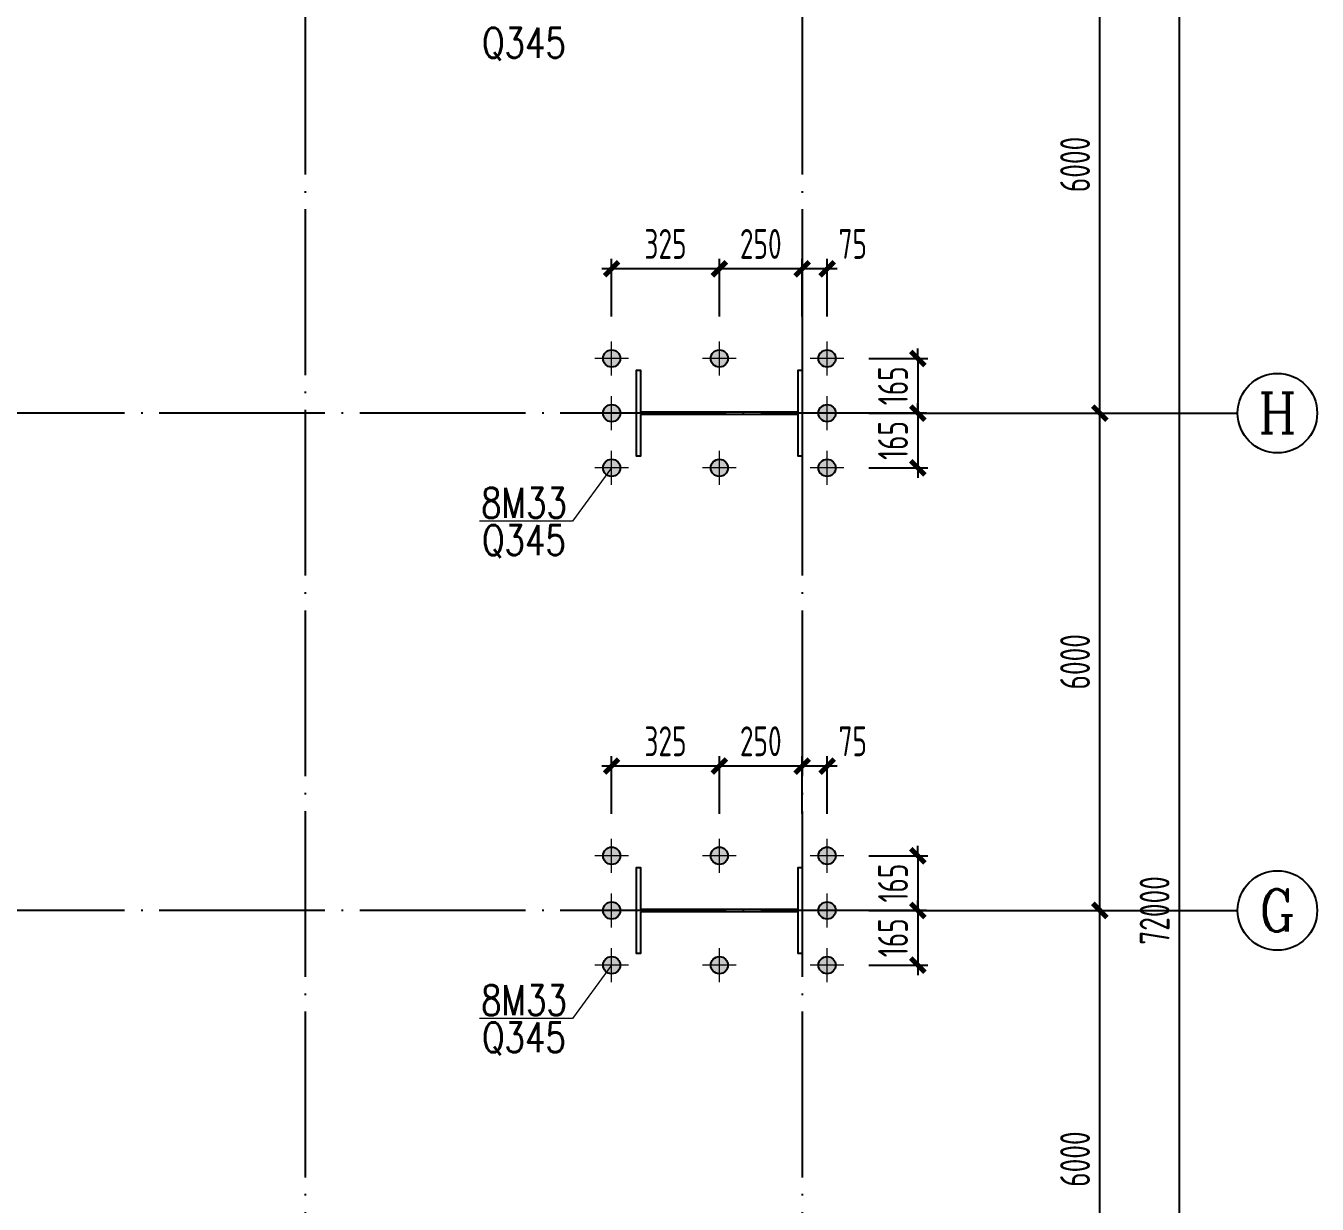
# Model space of a CAD drawing. Extents: x -1389621 to 57380, y -92505 to 283644.
# Drawn here: x -346033 to -330448, y 109523 to 123739 of the extents above; entities that cross this region are included whole.
import ezdxf
from ezdxf.enums import TextEntityAlignment as Align

# ---------------------------------------------------------------- set-up
doc = ezdxf.new("R2010")
doc.units = 0
doc.header["$LTSCALE"] = 100
doc.header["$MEASUREMENT"] = 0
doc.linetypes.add('CENTERX2', pattern=[101.6, 63.5, -12.7, 12.7, -12.7])
doc.linetypes.add('DOTE', pattern=[2.42, 2, -0.2, 0.02, -0.2])
doc.layers.get('0').update_dxf_attribs({"linetype": 'CONTINUOUS'})
doc.layers.get('Defpoints').update_dxf_attribs({"linetype": 'CONTINUOUS'})
for name, color, linetype in [('11000', 4, 'CONTINUOUS'), ('AXIS', 3, 'CONTINUOUS'), ('AXIS_TEXT', 7, 'CONTINUOUS'), ('DIM', 3, 'CONTINUOUS'), ('DOTE', 1, 'DOTE'), ('PUB_DIM', 3, 'CONTINUOUS'), ('柱子', 3, 'CONTINUOUS')]:
    doc.layers.add(name, color=color, linetype=linetype)
doc.layers.add('PUB_TEXT', color=7, linetype='CONTINUOUS', lineweight=15)
doc.layers.add('轴线', color=1, linetype='CENTERX2', lineweight=13)
doc.styles.add('_TCH_AXIS', font='COMPLEX', dxfattribs={"bigfont": 'GBCBIG'})
doc.styles.add('COMPLEX', font='COMPLEX')
doc.styles.add('hztxt', font='txt', dxfattribs={"width": 0.7, "height": 10, "bigfont": 'hztxt.shx'})
doc.styles.add('TSSD_Dimension', font='tssdeng.shx', dxfattribs={"width": 0.7, "bigfont": 'hztxt.shx'})
doc.dimstyles.new('TSSD_100_100', dxfattribs={"dimtxt": 300, "dimasz": 100, "dimexe": 100, "dimexo": 250, "dimgap": 100, "dimtad": 1, "dimdec": 0, "dimzin": 0, "dimdsep": 46, "dimtxsty": 'TSSD_Dimension', "dimblk": 'ARCHTICK', "dimblk1": 'ARCHTICK', "dimblk2": 'ARCHTICK', "dimcen": 0, "dimdle": 100, "dimclrt": 7, "dimadec": 0, "dimazin": 0, "dimtfac": 1, "dimtdec": 0, "dimtix": 1, "dimtmove": 2, "dimatfit": 3, "dimfxl": 0, "dimtolj": 1, "dimtzin": 0, "dimarcsym": 0})

# ---------------------------------------------------------------- blocks, each defined once
blk = doc.blocks.new('_ArchTick')
at = {"color": 0, "linetype": 'ByBlock'}
blk.add_lwpolyline([(-0.71, -0.71, 0.5, 0.5, 0), (0.71, 0.71, 0.5, 0.5, 0)], format="xyseb", dxfattribs=at)
blk = doc.blocks.new('*D456')
at = {"layer": 'Defpoints', "color": 0, "ltscale": 100}
for p in [(-335163, 113067), (-333070, 113067), (-335163, 107067)]:
    blk.add_point(p, dxfattribs=at)
at = {"layer": 'DIM', "color": 0, "lineweight": -2, "ltscale": 100}
for p, q in [((-333070, 106947), (-333070, 113187)), ((-334863, 113067), (-332950, 113067)), ((-334863, 107067), (-332950, 107067))]:
    blk.add_line(p, q, dxfattribs=at)
at = {"layer": 'DIM', "color": 0, "lineweight": -2, "ltscale": 100, "xscale": 120, "yscale": 120, "zscale": 120}
for p, rotation in [((-333070, 113067), 90), ((-333070, 107067), 270)]:
    blk.add_blockref('_ArchTick', p, dxfattribs=dict(at, rotation=rotation))
at = {"layer": 'DIM', "color": 7, "ltscale": 100, "insert": (-333370, 110067), "char_height": 360, "attachment_point": 5, "rotation": 90, "style": 'TSSD_Dimension'}
blk.add_mtext('\\A1;6000', dxfattribs=at)
blk = doc.blocks.new('*D457')
at = {"layer": 'Defpoints', "color": 0, "ltscale": 100}
for p in [(-335163, 119067), (-333070, 119067), (-335163, 113067)]:
    blk.add_point(p, dxfattribs=at)
at = {"layer": 'DIM', "color": 0, "lineweight": -2, "ltscale": 100}
for p, q in [((-333070, 112947), (-333070, 119187)), ((-334863, 119067), (-332950, 119067)), ((-334863, 113067), (-332950, 113067))]:
    blk.add_line(p, q, dxfattribs=at)
at = {"layer": 'DIM', "color": 0, "lineweight": -2, "ltscale": 100, "xscale": 120, "yscale": 120, "zscale": 120}
for p, rotation in [((-333070, 119067), 90), ((-333070, 113067), 270)]:
    blk.add_blockref('_ArchTick', p, dxfattribs=dict(at, rotation=rotation))
at = {"layer": 'DIM', "color": 7, "ltscale": 100, "insert": (-333370, 116067), "char_height": 360, "attachment_point": 5, "rotation": 90, "style": 'TSSD_Dimension'}
blk.add_mtext('\\A1;6000', dxfattribs=at)
blk = doc.blocks.new('*D458')
at = {"layer": 'Defpoints', "color": 0, "ltscale": 100}
for p in [(-335163, 125067), (-333070, 125067), (-335163, 119067)]:
    blk.add_point(p, dxfattribs=at)
at = {"layer": 'DIM', "color": 0, "lineweight": -2, "ltscale": 100}
for p, q in [((-333070, 118947), (-333070, 125187)), ((-334863, 125067), (-332950, 125067)), ((-334863, 119067), (-332950, 119067))]:
    blk.add_line(p, q, dxfattribs=at)
at = {"layer": 'DIM', "color": 0, "lineweight": -2, "ltscale": 100, "xscale": 120, "yscale": 120, "zscale": 120}
for p, rotation in [((-333070, 125067), 90), ((-333070, 119067), 270)]:
    blk.add_blockref('_ArchTick', p, dxfattribs=dict(at, rotation=rotation))
at = {"layer": 'DIM', "color": 7, "ltscale": 100, "insert": (-333370, 122067), "char_height": 360, "attachment_point": 5, "rotation": 90, "style": 'TSSD_Dimension'}
blk.add_mtext('\\A1;6000', dxfattribs=at)
blk = doc.blocks.new('*D463')
at = {"layer": 'Defpoints', "color": 0, "ltscale": 100}
for p in [(-335403, 149067), (-332110, 149067), (-335403, 77067)]:
    blk.add_point(p, dxfattribs=at)
at = {"layer": 'DIM', "color": 0, "lineweight": -2, "ltscale": 100}
for p, q in [((-332110, 76947), (-332110, 149187)), ((-335103, 149067), (-331990, 149067)), ((-335103, 77067), (-331990, 77067))]:
    blk.add_line(p, q, dxfattribs=at)
at = {"layer": 'DIM', "color": 0, "lineweight": -2, "ltscale": 100, "xscale": 120, "yscale": 120, "zscale": 120}
for p, rotation in [((-332110, 149067), 90), ((-332110, 77067), 270)]:
    blk.add_blockref('_ArchTick', p, dxfattribs=dict(at, rotation=rotation))
at = {"layer": 'DIM', "color": 7, "ltscale": 100, "insert": (-332410, 113067), "char_height": 360, "attachment_point": 5, "rotation": 90, "style": 'TSSD_Dimension'}
blk.add_mtext('\\A1;72000', dxfattribs=at)
blk = doc.blocks.new('_AXISO')
blk.add_circle((0, 0), 0.5)
at = {"layer": 'AXIS_TEXT', "style": 'COMPLEX', "width": 1.041667}
blk.add_attdef('A', text='', height=0.56, dxfattribs=at).set_placement((-0.25, -0.28), (0.25, -0.28), align=Align.FIT)
blk = doc.blocks.new('*D571')
at = {"layer": 'Defpoints', "color": 0, "ltscale": 100}
for p in [(-336159, 113727), (-336159, 113067), (-335267, 113067)]:
    blk.add_point(p, dxfattribs=at)
at = {"layer": 'DIM', "color": 0, "lineweight": -2, "ltscale": 100}
for p, q in [((-335267, 113727), (-335267, 113847)), ((-335859, 113727), (-335147, 113727)), ((-335267, 113727), (-335267, 113067)), ((-335859, 113067), (-335147, 113067)), ((-335267, 113067), (-335267, 112947))]:
    blk.add_line(p, q, dxfattribs=at)
at = {"layer": 'DIM', "color": 0, "lineweight": -2, "ltscale": 100, "xscale": 120, "yscale": 120, "zscale": 120}
for p, rotation in [((-335267, 113727), 270), ((-335267, 113067), 90)]:
    blk.add_blockref('_ArchTick', p, dxfattribs=dict(at, rotation=rotation))
at = {"layer": 'DIM', "color": 7, "ltscale": 100, "insert": (-335567, 113397), "char_height": 360, "attachment_point": 5, "rotation": 90, "style": 'TSSD_Dimension'}
blk.add_mtext('\\A1;165', dxfattribs=at)
blk = doc.blocks.new('*D572')
at = {"layer": 'Defpoints', "color": 0, "ltscale": 100}
for p in [(-336663, 114808), (-336663, 113931), (-336363, 113931)]:
    blk.add_point(p, dxfattribs=at)
at = {"layer": 'DIM', "color": 0, "lineweight": -2, "ltscale": 100}
for p, q in [((-336663, 114231), (-336663, 114928)), ((-336363, 114231), (-336363, 114928)), ((-336243, 114808), (-336783, 114808))]:
    blk.add_line(p, q, dxfattribs=at)
at = {"layer": 'DIM', "color": 0, "lineweight": -2, "ltscale": 100, "xscale": 120, "yscale": 120, "zscale": 120, "rotation": 180}
blk.add_blockref('_ArchTick', (-336663, 114808), dxfattribs=at)
at = {"layer": 'DIM', "color": 0, "lineweight": -2, "ltscale": 100, "xscale": 120, "yscale": 120, "zscale": 120}
blk.add_blockref('_ArchTick', (-336363, 114808), dxfattribs=at)
at = {"layer": 'DIM', "color": 7, "ltscale": 100, "insert": (-336053, 115108), "char_height": 360, "attachment_point": 5, "style": 'TSSD_Dimension'}
blk.add_mtext('\\A1;75', dxfattribs=at)
blk = doc.blocks.new('*D573')
at = {"layer": 'Defpoints', "color": 0, "ltscale": 100}
for p in [(-337663, 114808), (-337663, 113931), (-336663, 113931)]:
    blk.add_point(p, dxfattribs=at)
at = {"layer": 'DIM', "color": 0, "lineweight": -2, "ltscale": 100}
for p, q in [((-337663, 114231), (-337663, 114928)), ((-336663, 114231), (-336663, 114928)), ((-336543, 114808), (-337783, 114808))]:
    blk.add_line(p, q, dxfattribs=at)
at = {"layer": 'DIM', "color": 0, "lineweight": -2, "ltscale": 100, "xscale": 120, "yscale": 120, "zscale": 120, "rotation": 180}
blk.add_blockref('_ArchTick', (-337663, 114808), dxfattribs=at)
at = {"layer": 'DIM', "color": 0, "lineweight": -2, "ltscale": 100, "xscale": 120, "yscale": 120, "zscale": 120}
blk.add_blockref('_ArchTick', (-336663, 114808), dxfattribs=at)
at = {"layer": 'DIM', "color": 7, "ltscale": 100, "insert": (-337163, 115108), "char_height": 360, "attachment_point": 5, "style": 'TSSD_Dimension'}
blk.add_mtext('\\A1;250', dxfattribs=at)
blk = doc.blocks.new('*D574')
at = {"layer": 'Defpoints', "color": 0, "ltscale": 100}
for p in [(-338963, 114808), (-338963, 113931), (-337663, 113931)]:
    blk.add_point(p, dxfattribs=at)
at = {"layer": 'DIM', "color": 0, "lineweight": -2, "ltscale": 100}
for p, q in [((-338963, 114231), (-338963, 114928)), ((-337663, 114231), (-337663, 114928)), ((-337543, 114808), (-339083, 114808))]:
    blk.add_line(p, q, dxfattribs=at)
at = {"layer": 'DIM', "color": 0, "lineweight": -2, "ltscale": 100, "xscale": 120, "yscale": 120, "zscale": 120, "rotation": 180}
blk.add_blockref('_ArchTick', (-338963, 114808), dxfattribs=at)
at = {"layer": 'DIM', "color": 0, "lineweight": -2, "ltscale": 100, "xscale": 120, "yscale": 120, "zscale": 120}
blk.add_blockref('_ArchTick', (-337663, 114808), dxfattribs=at)
at = {"layer": 'DIM', "color": 7, "ltscale": 100, "insert": (-338313, 115108), "char_height": 360, "attachment_point": 5, "style": 'TSSD_Dimension'}
blk.add_mtext('\\A1;325', dxfattribs=at)
blk = doc.blocks.new('*D575')
at = {"layer": 'Defpoints', "color": 0, "ltscale": 100}
for p in [(-336159, 113067), (-336159, 112407), (-335267, 112407)]:
    blk.add_point(p, dxfattribs=at)
at = {"layer": 'DIM', "color": 0, "lineweight": -2, "ltscale": 100}
for p, q in [((-335267, 113067), (-335267, 113187)), ((-335859, 113067), (-335147, 113067)), ((-335267, 113067), (-335267, 112407)), ((-335859, 112407), (-335147, 112407)), ((-335267, 112407), (-335267, 112287))]:
    blk.add_line(p, q, dxfattribs=at)
at = {"layer": 'DIM', "color": 0, "lineweight": -2, "ltscale": 100, "xscale": 120, "yscale": 120, "zscale": 120}
for p, rotation in [((-335267, 113067), 270), ((-335267, 112407), 90)]:
    blk.add_blockref('_ArchTick', p, dxfattribs=dict(at, rotation=rotation))
at = {"layer": 'DIM', "color": 7, "ltscale": 100, "insert": (-335567, 112737), "char_height": 360, "attachment_point": 5, "rotation": 90, "style": 'TSSD_Dimension'}
blk.add_mtext('\\A1;165', dxfattribs=at)
blk = doc.blocks.new('*D585')
at = {"layer": 'Defpoints', "color": 0, "ltscale": 100}
for p in [(-336159, 119727), (-336159, 119067), (-335267, 119067)]:
    blk.add_point(p, dxfattribs=at)
at = {"layer": 'DIM', "color": 0, "lineweight": -2, "ltscale": 100}
for p, q in [((-335859, 119727), (-335147, 119727)), ((-335267, 119727), (-335267, 119847)), ((-335267, 119727), (-335267, 119067)), ((-335859, 119067), (-335147, 119067)), ((-335267, 119067), (-335267, 118947))]:
    blk.add_line(p, q, dxfattribs=at)
at = {"layer": 'DIM', "color": 0, "lineweight": -2, "ltscale": 100, "xscale": 120, "yscale": 120, "zscale": 120}
for p, rotation in [((-335267, 119727), 270), ((-335267, 119067), 90)]:
    blk.add_blockref('_ArchTick', p, dxfattribs=dict(at, rotation=rotation))
at = {"layer": 'DIM', "color": 7, "ltscale": 100, "insert": (-335567, 119397), "char_height": 360, "attachment_point": 5, "rotation": 90, "style": 'TSSD_Dimension'}
blk.add_mtext('\\A1;165', dxfattribs=at)
blk = doc.blocks.new('*D586')
at = {"layer": 'Defpoints', "color": 0, "ltscale": 100}
for p in [(-336663, 120808), (-336663, 119931), (-336363, 119931)]:
    blk.add_point(p, dxfattribs=at)
at = {"layer": 'DIM', "color": 0, "lineweight": -2, "ltscale": 100}
for p, q in [((-336243, 120808), (-336783, 120808)), ((-336663, 120231), (-336663, 120928)), ((-336363, 120231), (-336363, 120928))]:
    blk.add_line(p, q, dxfattribs=at)
at = {"layer": 'DIM', "color": 0, "lineweight": -2, "ltscale": 100, "xscale": 120, "yscale": 120, "zscale": 120, "rotation": 180}
blk.add_blockref('_ArchTick', (-336663, 120808), dxfattribs=at)
at = {"layer": 'DIM', "color": 0, "lineweight": -2, "ltscale": 100, "xscale": 120, "yscale": 120, "zscale": 120}
blk.add_blockref('_ArchTick', (-336363, 120808), dxfattribs=at)
at = {"layer": 'DIM', "color": 7, "ltscale": 100, "insert": (-336053, 121108), "char_height": 360, "attachment_point": 5, "style": 'TSSD_Dimension'}
blk.add_mtext('\\A1;75', dxfattribs=at)
blk = doc.blocks.new('*D587')
at = {"layer": 'Defpoints', "color": 0, "ltscale": 100}
for p in [(-337663, 120808), (-337663, 119931), (-336663, 119931)]:
    blk.add_point(p, dxfattribs=at)
at = {"layer": 'DIM', "color": 0, "lineweight": -2, "ltscale": 100}
for p, q in [((-336543, 120808), (-337783, 120808)), ((-337663, 120231), (-337663, 120928)), ((-336663, 120231), (-336663, 120928))]:
    blk.add_line(p, q, dxfattribs=at)
at = {"layer": 'DIM', "color": 0, "lineweight": -2, "ltscale": 100, "xscale": 120, "yscale": 120, "zscale": 120, "rotation": 180}
blk.add_blockref('_ArchTick', (-337663, 120808), dxfattribs=at)
at = {"layer": 'DIM', "color": 0, "lineweight": -2, "ltscale": 100, "xscale": 120, "yscale": 120, "zscale": 120}
blk.add_blockref('_ArchTick', (-336663, 120808), dxfattribs=at)
at = {"layer": 'DIM', "color": 7, "ltscale": 100, "insert": (-337163, 121108), "char_height": 360, "attachment_point": 5, "style": 'TSSD_Dimension'}
blk.add_mtext('\\A1;250', dxfattribs=at)
blk = doc.blocks.new('*D588')
at = {"layer": 'Defpoints', "color": 0, "ltscale": 100}
for p in [(-338963, 120808), (-338963, 119931), (-337663, 119931)]:
    blk.add_point(p, dxfattribs=at)
at = {"layer": 'DIM', "color": 0, "lineweight": -2, "ltscale": 100}
for p, q in [((-337543, 120808), (-339083, 120808)), ((-338963, 120231), (-338963, 120928)), ((-337663, 120231), (-337663, 120928))]:
    blk.add_line(p, q, dxfattribs=at)
at = {"layer": 'DIM', "color": 0, "lineweight": -2, "ltscale": 100, "xscale": 120, "yscale": 120, "zscale": 120, "rotation": 180}
blk.add_blockref('_ArchTick', (-338963, 120808), dxfattribs=at)
at = {"layer": 'DIM', "color": 0, "lineweight": -2, "ltscale": 100, "xscale": 120, "yscale": 120, "zscale": 120}
blk.add_blockref('_ArchTick', (-337663, 120808), dxfattribs=at)
at = {"layer": 'DIM', "color": 7, "ltscale": 100, "insert": (-338313, 121108), "char_height": 360, "attachment_point": 5, "style": 'TSSD_Dimension'}
blk.add_mtext('\\A1;325', dxfattribs=at)
blk = doc.blocks.new('*D589')
at = {"layer": 'Defpoints', "color": 0, "ltscale": 100}
for p in [(-336159, 119067), (-336159, 118407), (-335267, 118407)]:
    blk.add_point(p, dxfattribs=at)
at = {"layer": 'DIM', "color": 0, "lineweight": -2, "ltscale": 100}
for p, q in [((-335267, 119067), (-335267, 119187)), ((-335859, 119067), (-335147, 119067)), ((-335267, 119067), (-335267, 118407)), ((-335859, 118407), (-335147, 118407)), ((-335267, 118407), (-335267, 118287))]:
    blk.add_line(p, q, dxfattribs=at)
at = {"layer": 'DIM', "color": 0, "lineweight": -2, "ltscale": 100, "xscale": 120, "yscale": 120, "zscale": 120}
for p, rotation in [((-335267, 119067), 270), ((-335267, 118407), 90)]:
    blk.add_blockref('_ArchTick', p, dxfattribs=dict(at, rotation=rotation))
at = {"layer": 'DIM', "color": 7, "ltscale": 100, "insert": (-335567, 118737), "char_height": 360, "attachment_point": 5, "rotation": 90, "style": 'TSSD_Dimension'}
blk.add_mtext('\\A1;165', dxfattribs=at)

msp = doc.modelspace()

# ---------------------------------------------------------------- hatches: boundary and pattern name
h = msp.add_hatch(color=256)
edge = h.paths.add_edge_path()
edge.add_arc((-338962.633, 119726.574), 104, 0, 360)
h = msp.add_hatch(color=256)
edge = h.paths.add_edge_path()
edge.add_arc((-337662.633, 119726.574), 104, 0, 360)
h = msp.add_hatch(color=256)
edge = h.paths.add_edge_path()
edge.add_arc((-336362.633, 119726.574), 104, 0, 360)
h = msp.add_hatch(color=256)
edge = h.paths.add_edge_path()
edge.add_arc((-338962.633, 119066.574), 104, 0, 360)
h = msp.add_hatch(color=256)
edge = h.paths.add_edge_path()
edge.add_arc((-336362.633, 119066.574), 104, 0, 360)
h = msp.add_hatch(color=256)
edge = h.paths.add_edge_path()
edge.add_arc((-338962.633, 118406.574), 104, 0, 360)
h = msp.add_hatch(color=256)
edge = h.paths.add_edge_path()
edge.add_arc((-337662.633, 118406.574), 104, 0, 360)
h = msp.add_hatch(color=256)
edge = h.paths.add_edge_path()
edge.add_arc((-336362.633, 118406.574), 104, 0, 360)
h = msp.add_hatch(color=256)
edge = h.paths.add_edge_path()
edge.add_arc((-338962.633, 113726.574), 104, 0, 360)
h = msp.add_hatch(color=256)
edge = h.paths.add_edge_path()
edge.add_arc((-337662.633, 113726.574), 104, 0, 360)
h = msp.add_hatch(color=256)
edge = h.paths.add_edge_path()
edge.add_arc((-336362.633, 113726.574), 104, 0, 360)
h = msp.add_hatch(color=256)
edge = h.paths.add_edge_path()
edge.add_arc((-338962.633, 113066.574), 104, 0, 360)
h = msp.add_hatch(color=256)
edge = h.paths.add_edge_path()
edge.add_arc((-336362.633, 113066.574), 104, 0, 360)
h = msp.add_hatch(color=256)
edge = h.paths.add_edge_path()
edge.add_arc((-338962.633, 112406.574), 104, 0, 360)
h = msp.add_hatch(color=256)
edge = h.paths.add_edge_path()
edge.add_arc((-337662.633, 112406.574), 104, 0, 360)
h = msp.add_hatch(color=256)
edge = h.paths.add_edge_path()
edge.add_arc((-336362.633, 112406.574), 104, 0, 360)

# ---------------------------------------------------------------- linework, layer by layer
at = {"layer": '11000'}
for centre in [(-338962.633, 119726.574), (-337662.633, 119726.574), (-336362.633, 119726.574), (-338962.633, 119066.574), (-336362.633, 119066.574), (-338962.633, 118406.574), (-337662.633, 118406.574), (-336362.633, 118406.574), (-338962.633, 113726.574), (-337662.633, 113726.574), (-336362.633, 113726.574), (-338962.633, 113066.574), (-336362.633, 113066.574), (-338962.633, 112406.574), (-337662.633, 112406.574), (-336362.633, 112406.574)]:
    msp.add_circle(centre, 104, dxfattribs=at)
at = {"layer": 'AXIS'}
for p, q in [((-335162.633, 119066.574), (-331408.024, 119066.574)), ((-335162.633, 113066.574), (-331408.024, 113066.574))]:
    msp.add_line(p, q, dxfattribs=at)
at = {"layer": 'DOTE', "linetype": 'DOTE', "ltscale": 10}
for p, q in [((-342662.633, 150566.574), (-342662.633, 75566.574)), ((-336662.633, 150566.574), (-336662.633, 75566.574)), ((-335162.633, 119066.574), (-376584.631, 119066.574)), ((-335162.633, 113066.574), (-376584.631, 113066.574))]:
    msp.add_line(p, q, dxfattribs=at)
at = {"layer": 'PUB_TEXT'}
for p, q in [((-338962.633, 118406.574), (-339433.902, 117763.667)), ((-339433.902, 117763.667), (-340559.554, 117763.667)), ((-338962.633, 112406.574), (-339433.902, 111763.667)), ((-339433.902, 111763.667), (-340559.554, 111763.667))]:
    msp.add_line(p, q, dxfattribs=at)
at = {"layer": '柱子', "ltscale": 100}
for points in [[(-338614.633, 119050.574), (-338614.633, 118546.574), (-338662.633, 118546.574), (-338662.633, 119586.574), (-338614.633, 119586.574), (-338614.633, 119082.574), (-336710.633, 119082.574), (-336710.633, 119586.574), (-336662.633, 119586.574), (-336662.633, 118546.574), (-336710.633, 118546.574), (-336710.633, 119050.574)], [(-338614.633, 113050.574), (-338614.633, 112546.574), (-338662.633, 112546.574), (-338662.633, 113586.574), (-338614.633, 113586.574), (-338614.633, 113082.574), (-336710.633, 113082.574), (-336710.633, 113586.574), (-336662.633, 113586.574), (-336662.633, 112546.574), (-336710.633, 112546.574), (-336710.633, 113050.574)]]:
    msp.add_lwpolyline(points, close=True, dxfattribs=at)
at = {"layer": '轴线'}
for p, q in [((-338962.633, 119522.574), (-338962.633, 119930.574)), ((-337662.633, 119522.574), (-337662.633, 119930.574)), ((-336362.633, 119522.574), (-336362.633, 119930.574)), ((-338758.633, 119726.574), (-339166.633, 119726.574)), ((-337458.633, 119726.574), (-337866.633, 119726.574)), ((-336158.633, 119726.574), (-336566.633, 119726.574)), ((-338962.633, 118862.574), (-338962.633, 119270.574)), ((-336362.633, 118862.574), (-336362.633, 119270.574)), ((-338758.633, 119066.574), (-339166.633, 119066.574)), ((-336158.633, 119066.574), (-336566.633, 119066.574)), ((-338962.633, 118202.574), (-338962.633, 118610.574)), ((-337662.633, 118202.574), (-337662.633, 118610.574)), ((-336362.633, 118202.574), (-336362.633, 118610.574)), ((-338758.633, 118406.574), (-339166.633, 118406.574)), ((-337458.633, 118406.574), (-337866.633, 118406.574)), ((-336158.633, 118406.574), (-336566.633, 118406.574)), ((-338962.633, 113522.574), (-338962.633, 113930.574)), ((-337662.633, 113522.574), (-337662.633, 113930.574)), ((-336362.633, 113522.574), (-336362.633, 113930.574)), ((-338758.633, 113726.574), (-339166.633, 113726.574)), ((-337458.633, 113726.574), (-337866.633, 113726.574)), ((-336158.633, 113726.574), (-336566.633, 113726.574)), ((-338962.633, 112862.574), (-338962.633, 113270.574)), ((-336362.633, 112862.574), (-336362.633, 113270.574)), ((-338758.633, 113066.574), (-339166.633, 113066.574)), ((-336158.633, 113066.574), (-336566.633, 113066.574)), ((-338962.633, 112202.574), (-338962.633, 112610.574)), ((-337662.633, 112202.574), (-337662.633, 112610.574)), ((-336362.633, 112202.574), (-336362.633, 112610.574)), ((-338758.633, 112406.574), (-339166.633, 112406.574)), ((-337458.633, 112406.574), (-337866.633, 112406.574)), ((-336158.633, 112406.574), (-336566.633, 112406.574))]:
    msp.add_line(p, q, dxfattribs=at)

# ---------------------------------------------------------------- block references
at = {"layer": 'AXIS'}
ref = msp.add_blockref('_AXISO', (-330928.024, 119066.574), dxfattribs=dict(at, xscale=960, yscale=960, zscale=960))
ref.add_attrib('A', 'H', dxfattribs={"layer": 'AXIS_TEXT', "ltscale": 0.5, "height": 486.621, "style": '_TCH_AXIS'}).set_placement((-331159.748, 118823.263), (-330696.3, 118823.263), align=Align.FIT)
ref = msp.add_blockref('_AXISO', (-330928.024, 113066.574), dxfattribs=dict(at, xscale=960, yscale=960, zscale=960))
ref.add_attrib('A', 'G', dxfattribs={"layer": 'AXIS_TEXT', "ltscale": 0.5, "height": 510.22, "style": '_TCH_AXIS'}).set_placement((-331146.69, 112811.464), (-330709.358, 112811.464), align=Align.FIT)

# ---------------------------------------------------------------- texts
at = {"layer": 'PUB_DIM', "color": 7, "linetype": 'Continuous', "style": 'hztxt', "width": 0.8}
for s, p in [('Q345', (-340021.046, 123517.997)), ('8M33', (-340021.046, 117983.608)), ('Q345', (-340021.046, 117517.997)), ('8M33', (-340021.046, 111983.608)), ('Q345', (-340021.046, 111517.997))]:
    msp.add_text(s, height=360, dxfattribs=at).set_placement(p, align=Align.MIDDLE)

# ---------------------------------------------------------------- dimensions: what is measured, and where the dimension line sits
at = {"layer": 'DIM', "ltscale": 100}
for p1, p2, distance, picture, middle in [((-335402.633, 77066.574), (-335402.633, 149066.574), -3292.902, '*D463', (-332409.731, 113066.574)), ((-335162.633, 119066.574), (-335162.633, 125066.574), -2092.902, '*D458', (-333369.731, 122066.574)), ((-335162.633, 113066.574), (-335162.633, 119066.574), -2092.902, '*D457', (-333369.731, 116066.574)), ((-335162.633, 107066.574), (-335162.633, 113066.574), -2092.902, '*D456', (-333369.731, 110066.574))]:
    dim = msp.add_aligned_dim(p1=p1, p2=p2, distance=distance, dimstyle='TSSD_100_100', override={"dimscale": 1.2}, dxfattribs=at)
    dim.commit()
    dim.dimension.update_dxf_attribs({"geometry": picture, "text_midpoint": middle})
for base, p1, p2, angle, text, picture, middle in [((-338962.633, 120807.694), (-337662.633, 119930.574), (-338962.633, 119930.574), 180, '325', '*D588', (-338312.633, 121107.694)), ((-337662.633, 120807.694), (-336662.633, 119930.574), (-337662.633, 119930.574), 180, '250', '*D587', (-337162.633, 121107.694)), ((-335267.452, 119066.574), (-336158.633, 119726.574), (-336158.633, 119066.574), 90, '165', '*D585', (-335567.452, 119396.574)), ((-335267.452, 118406.574), (-336158.633, 119066.574), (-336158.633, 118406.574), 90, '165', '*D589', (-335567.452, 118736.574)), ((-338962.633, 114807.694), (-337662.633, 113930.574), (-338962.633, 113930.574), 180, '325', '*D574', (-338312.633, 115107.694)), ((-337662.633, 114807.694), (-336662.633, 113930.574), (-337662.633, 113930.574), 180, '250', '*D573', (-337162.633, 115107.694)), ((-335267.452, 113066.574), (-336158.633, 113726.574), (-336158.633, 113066.574), 90, '165', '*D571', (-335567.452, 113396.574)), ((-335267.452, 112406.574), (-336158.633, 113066.574), (-336158.633, 112406.574), 90, '165', '*D575', (-335567.452, 112736.574))]:
    dim = msp.add_linear_dim(base=base, p1=p1, p2=p2, angle=angle, text=text, dimstyle='TSSD_100_100', override={"dimscale": 1.2}, dxfattribs=at)
    dim.commit()
    dim.dimension.update_dxf_attribs({"geometry": picture, "text_midpoint": middle})
for base, p1, p2, picture, middle in [((-336662.633, 120807.694), (-336362.633, 119930.574), (-336662.633, 119930.574), '*D586', (-336052.941, 121107.694)), ((-336662.633, 114807.694), (-336362.633, 113930.574), (-336662.633, 113930.574), '*D572', (-336052.941, 115107.694))]:
    dim = msp.add_linear_dim(base=base, p1=p1, p2=p2, angle=180, text='75', dimstyle='TSSD_100_100', override={"dimscale": 1.2}, dxfattribs=at)
    dim.commit()
    dim.dimension.update_dxf_attribs({"geometry": picture, "text_midpoint": middle, "dimtype": 160})

doc.saveas('drawing.dxf')
